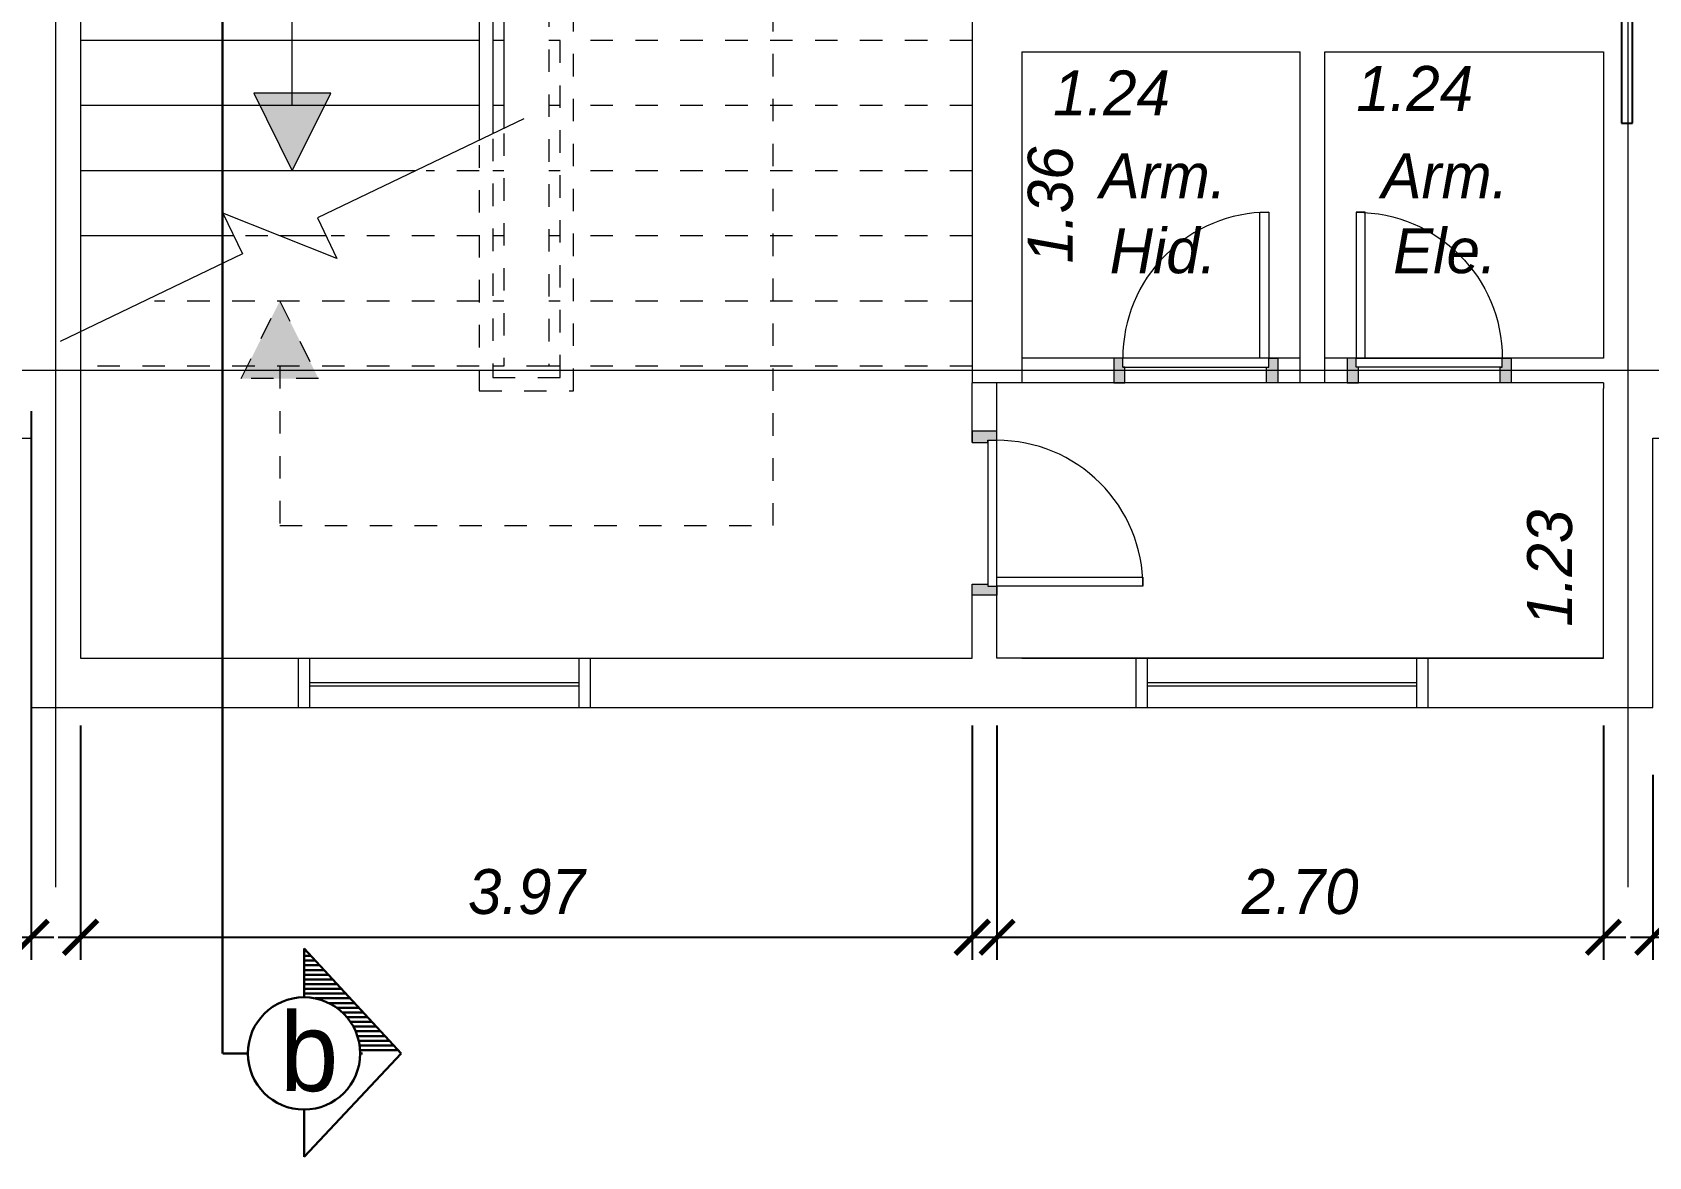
# Model space of a CAD drawing. Header units: millimetres. Extents: x 485872 to 486142, y -52344 to -52207.
# Drawn here: x 485959.83 to 485967.02, y -52229.82 to -52224.82 of the extents above; entities that cross this region are included whole.
import ezdxf

# ---------------------------------------------------------------- set-up
doc = ezdxf.new("R2010")
doc.units = ezdxf.units.MM
doc.header["$LTSCALE"] = 15
doc.header["$PDMODE"] = 2
doc.header["$PDSIZE"] = -10
for name, pattern in [('ACAD_ISO12W100', [21, 12, -3, 0, -3, 0, -3]), ('DASHDOTX2', [50.8, 25.4, -12.7, 0, -12.7]), ('HIDDEN', [9.525, 6.35, -3.175])]:
    doc.linetypes.add(name, pattern=pattern)
doc.layers.add('Akira01', color=7, linetype='Continuous')
doc.layers.add('arrow', color=8, linetype='Continuous', lineweight=0)
doc.layers.add('TEXTO', color=1, linetype='Continuous', lineweight=5)
doc.styles.get("Standard").update_dxf_attribs({"font": ''})
doc.styles.get('Standard').set_extended_font_data('Flux Architect', italic=True)
doc.dimstyles.new('Sem Linha', dxfattribs={"dimtxt": 0.2, "dimasz": 0.15, "dimexe": 100, "dimexo": 300, "dimgap": 0, "dimtad": 1, "dimjust": 1, "dimzin": 0, "dimdsep": 46, "dimtxsty": 'Standard', "dimblk": 'ARCHTICK', "dimcen": 0, "dimdle": 100, "dimse1": 1, "dimse2": 1, "dimsd1": 1, "dimsd2": 1, "dimclrd": 4, "dimclrt": 2, "dimadec": 0, "dimazin": 0, "dimtfac": 1, "dimtofl": 0, "dimtmove": 0, "dimatfit": 3, "dimfxl": 1, "dimtfillclr": 1, "dimtolj": 1, "dimtzin": 0, "dimarcsym": 1})
doc.dimstyles.get("Standard").update_dxf_attribs({"dimtxt": 0.2, "dimasz": 0.15, "dimexe": 0.1, "dimexo": 0.3, "dimgap": 0.1, "dimtad": 1, "dimzin": 0, "dimdsep": 46, "dimtxsty": 'Standard', "dimblk": 'ARCHTICK', "dimcen": 0.09, "dimdle": 0.1, "dimclrd": 4, "dimclrt": 2, "dimadec": 0, "dimazin": 0, "dimtfac": 1, "dimtofl": 0, "dimtmove": 0, "dimatfit": 3, "dimfxl": 1, "dimtfillclr": 1, "dimtolj": 1, "dimtzin": 0, "dimarcsym": 1})

# ---------------------------------------------------------------- blocks, each defined once
blk = doc.blocks.new('F.Stair')
at = {"linetype": 'HIDDEN', "lineweight": 13}
h = blk.add_hatch(color=252, dxfattribs=at)
h.dxf.hatch_style = 1
h.paths.add_polyline_path([(299026, 55155.4), (299370, 55155.4), (299198, 54810)])
at = {"lineweight": 13}
h = blk.add_hatch(color=256, dxfattribs=at)
h.dxf.hatch_style = 1
h.paths.add_polyline_path([(298970.5, 53884.6), (299314.5, 53884.6), (299142.5, 54230)])
at = {"linetype": 'HIDDEN', "lineweight": 13}
h = blk.add_hatch(color=252, dxfattribs=at)
h.dxf.hatch_style = 1
edge = h.paths.add_edge_path()
edge.add_arc((297002, 52490), 100, 0, 360)
at = {"lineweight": 13}
h = blk.add_hatch(color=256, dxfattribs=at)
h.dxf.hatch_style = 1
edge = h.paths.add_edge_path()
edge.add_arc((299142.5, 52490), 100, 0, 360)
at = {"color": 252, "linetype": 'HIDDEN', "lineweight": 13}
for points in [[(299198, 55100), (299198, 55810), (297002, 55810), (297002, 52490)], [(298310, 54116.4), (298310, 55210), (297890, 55210), (297890, 52490)], [(298250, 54087.6), (298250, 55150), (297950, 55150), (297950, 52490)], [(296115, 55100), (297890, 55100)], [(297950, 55100), (298000, 55100)], [(298000, 52490), (298000, 55100)], [(298000, 55100), (298200, 55100)], [(298200, 55100), (298250, 55100)], [(298200, 54063.6), (298200, 55100)], [(298310, 55100), (300085, 55100)], [(296115, 54810), (297890, 54810)], [(297950, 54810), (298000, 54810)], [(298200, 54810), (298250, 54810)], [(298310, 54810), (299755.4, 54810)], [(296115, 54520), (297890, 54520)], [(297950, 54520), (298000, 54520)], [(298200, 54520), (298250, 54520)], [(298310, 54520), (298969.9, 54520)], [(299251.6, 54520), (299380.7, 54520)], [(296115, 54230), (297890, 54230)], [(297950, 54230), (298000, 54230)], [(298200, 54230), (298250, 54230)], [(298310, 54230), (298546.7, 54230)], [(296115, 53940), (297890, 53940)], [(297950, 53940), (298000, 53940)], [(296115, 53650), (297890, 53650)], [(297950, 53650), (298000, 53650)], [(296115, 53360), (297890, 53360)], [(297950, 53360), (298000, 53360)], [(296115, 53070), (297890, 53070)], [(297950, 53070), (298000, 53070)], [(296115, 52780), (297890, 52780)], [(297950, 52780), (298000, 52780)], [(296115, 52490), (298000, 52490)]]:
    blk.add_lwpolyline(points, dxfattribs=at)
blk.add_lwpolyline([(299026, 55155.4), (299370, 55155.4), (299198, 54810)], close=True, dxfattribs=at)
at = {"lineweight": 13}
for points in [[(298111.3, 53998.9), (299030.5, 54440), (298943.6, 54621), (299451.4, 54419), (299364.4, 54600.2), (300176.3, 54989.8)], [(298992.1, 54520), (299197.5, 54520)], [(299402.9, 54520), (300085, 54520)], [(298592.9, 54230), (300085, 54230)], [(298200, 53940), (298250, 53940)], [(298310, 53940), (300085, 53940)], [(299142.5, 53940), (299142.5, 52390)], [(298200, 53650), (298250, 53650)], [(298310, 53650), (300085, 53650)], [(298200, 53360), (298250, 53360)], [(298310, 53360), (300085, 53360)], [(298200, 53070), (298250, 53070)], [(298310, 53070), (300085, 53070)], [(298200, 52780), (298250, 52780)], [(298310, 52780), (300085, 52780)], [(298200, 52490), (300085, 52490)]]:
    blk.add_lwpolyline(points, dxfattribs=at)
blk.add_lwpolyline([(298970.5, 53884.6), (299314.5, 53884.6), (299142.5, 54230)], close=True, dxfattribs=at)
at = {"linetype": 'Continuous', "lineweight": 13}
for points in [[(298250, 52490), (298250, 54065.5)], [(298310, 52490), (298310, 54094.2)], [(298200, 52490), (298200, 54041.5)]]:
    blk.add_lwpolyline(points, dxfattribs=at)
at = {"color": 252, "linetype": 'HIDDEN', "lineweight": 13}
blk.add_circle((297002, 52490), 100, dxfattribs=at)
at = {"lineweight": 13}
blk.add_circle((299142.5, 52490), 100, dxfattribs=at)
at = {"color": 252, "linetype": 'HIDDEN', "lineweight": 13, "insert": (297609.1, 51973.6), "char_height": 300, "attachment_point": 1, "rotation": 180}
blk.add_mtext_dynamic_manual_height_columns('Desce', width=1212.798, gutter_width=12.5, heights=[0], dxfattribs=at)
at = {"lineweight": 13, "insert": (299877.3, 51982), "char_height": 300, "attachment_point": 1, "rotation": 180}
blk.add_mtext_dynamic_manual_height_columns('\\pxqc;Sobe', width=1212.798, gutter_width=12.5, heights=[0], dxfattribs=at)
blk = doc.blocks.new('WC door')
at = {"lineweight": 13}
h = blk.add_hatch(color=256, dxfattribs=at)
h.dxf.hatch_style = 1
h.paths.add_polyline_path([(48492.7, 74006.3), (48442.7, 74006.3), (48442.7, 73896.3), (48482.7, 73896.3), (48482.7, 73936.3), (48492.7, 73936.3)])
h.paths.add_polyline_path([(49172.7, 74006.3), (49122.7, 74006.3), (49122.7, 73936.3), (49132.7, 73936.3), (49132.7, 73896.3), (49172.7, 73896.3)])
for points in [[(48442.7, 73896.3), (48442.7, 74006.3), (48492.7, 74006.3), (48492.7, 73936.3), (48482.7, 73936.3), (48482.7, 73896.3)], [(49172.7, 73896.3), (49172.7, 74006.3), (49122.7, 74006.3), (49122.7, 73936.3), (49132.7, 73936.3), (49132.7, 73896.3)]]:
    blk.add_lwpolyline(points, close=True, dxfattribs=at)
for points in [[(48442.7, 73896.3), (48442.7, 74006.3)], [(49172.7, 73896.3), (49172.7, 74006.3)]]:
    blk.add_lwpolyline(points, dxfattribs=at)
at = {"color": 15, "lineweight": 13}
for points in [[(49132.7, 73936.3), (48492.7, 73936.3)], [(48482.7, 73896.3), (49132.7, 73896.3)]]:
    blk.add_lwpolyline(points, dxfattribs=at)
blk.add_lwpolyline([(48482.7, 73896.3), (48522.7, 73896.3), (48522.7, 73246.3), (48482.7, 73246.3)], close=True, dxfattribs=at)
at = {"lineweight": 13}
blk.add_arc((48482.7, 73896.3), 650, 270, 0, dxfattribs=at)
blk = doc.blocks.new('_ArchTick')
at = {"color": 0, "const_width": 0.15}
blk.add_lwpolyline([(-0.5, -0.5), (0.5, 0.5)], dxfattribs=at)
blk = doc.blocks.new('*D292')
at = {"color": 0, "linetype": 'Continuous', "lineweight": -2, "transparency": 16777216}
for p, q in [((486106.4389, -52226.5055), (486106.4389, -52228.948)), ((486107.9289, -52226.5055), (486107.9289, -52228.948))]:
    blk.add_line(p, q, dxfattribs=at)
at = {"color": 4, "linetype": 'Continuous', "lineweight": -2, "transparency": 16777216}
blk.add_line((486106.3389, -52228.848), (486108.0289, -52228.848), dxfattribs=at)
at = {"layer": 'Defpoints', "color": 0, "linetype": 'Continuous', "lineweight": 13, "transparency": 16777216}
for p in [(486106.4389, -52226.2055), (486107.9289, -52226.2055), (486107.9289, -52228.848)]:
    blk.add_point(p, dxfattribs=at)
at = {"color": 4, "linetype": 'Continuous', "lineweight": -2, "transparency": 16777216, "xscale": 0.15, "yscale": 0.15, "zscale": 0.15, "rotation": 180}
blk.add_blockref('_ArchTick', (486106.4389, -52228.848), dxfattribs=at)
at = {"color": 4, "linetype": 'Continuous', "lineweight": -2, "transparency": 16777216, "xscale": 0.15, "yscale": 0.15, "zscale": 0.15}
blk.add_blockref('_ArchTick', (486107.9289, -52228.848), dxfattribs=at)
at = {"color": 2, "linetype": 'Continuous', "lineweight": 13, "transparency": 16777216, "insert": (486107.1839, -52228.6458), "char_height": 0.2, "attachment_point": 5}
blk.add_mtext('\\A1;1.49', dxfattribs=at)
blk = doc.blocks.new('*D293')
at = {"color": 0, "linetype": 'Continuous', "lineweight": -2, "transparency": 16777216}
for p, q in [((486108.1489, -52227.9055), (486108.1489, -52228.948)), ((486112.1189, -52227.9055), (486112.1189, -52228.948))]:
    blk.add_line(p, q, dxfattribs=at)
at = {"color": 4, "linetype": 'Continuous', "lineweight": -2, "transparency": 16777216}
blk.add_line((486108.0489, -52228.848), (486112.2189, -52228.848), dxfattribs=at)
at = {"layer": 'Defpoints', "color": 0, "linetype": 'Continuous', "lineweight": 13, "transparency": 16777216}
for p in [(486108.1489, -52227.6055), (486112.1189, -52227.6055), (486112.1189, -52228.848)]:
    blk.add_point(p, dxfattribs=at)
at = {"color": 4, "linetype": 'Continuous', "lineweight": -2, "transparency": 16777216, "xscale": 0.15, "yscale": 0.15, "zscale": 0.15, "rotation": 180}
blk.add_blockref('_ArchTick', (486108.1489, -52228.848), dxfattribs=at)
at = {"color": 4, "linetype": 'Continuous', "lineweight": -2, "transparency": 16777216, "xscale": 0.15, "yscale": 0.15, "zscale": 0.15}
blk.add_blockref('_ArchTick', (486112.1189, -52228.848), dxfattribs=at)
at = {"color": 2, "linetype": 'Continuous', "lineweight": 13, "transparency": 16777216, "insert": (486110.1339, -52228.6458), "char_height": 0.2, "attachment_point": 5}
blk.add_mtext('\\A1;3.97', dxfattribs=at)
blk = doc.blocks.new('*D294')
at = {"color": 0, "linetype": 'Continuous', "lineweight": -2, "transparency": 16777216}
for p, q in [((486112.2289, -52227.9055), (486112.2289, -52228.948)), ((486114.9289, -52227.9055), (486114.9289, -52228.948))]:
    blk.add_line(p, q, dxfattribs=at)
at = {"color": 4, "linetype": 'Continuous', "lineweight": -2, "transparency": 16777216}
blk.add_line((486112.1289, -52228.848), (486115.0289, -52228.848), dxfattribs=at)
at = {"layer": 'Defpoints', "color": 0, "linetype": 'Continuous', "lineweight": 13, "transparency": 16777216}
for p in [(486112.2289, -52227.6055), (486114.9289, -52227.6055), (486114.9289, -52228.848)]:
    blk.add_point(p, dxfattribs=at)
at = {"color": 4, "linetype": 'Continuous', "lineweight": -2, "transparency": 16777216, "xscale": 0.15, "yscale": 0.15, "zscale": 0.15, "rotation": 180}
blk.add_blockref('_ArchTick', (486112.2289, -52228.848), dxfattribs=at)
at = {"color": 4, "linetype": 'Continuous', "lineweight": -2, "transparency": 16777216, "xscale": 0.15, "yscale": 0.15, "zscale": 0.15}
blk.add_blockref('_ArchTick', (486114.9289, -52228.848), dxfattribs=at)
at = {"color": 2, "linetype": 'Continuous', "lineweight": 13, "transparency": 16777216, "insert": (486113.5789, -52228.6458), "char_height": 0.2, "attachment_point": 5}
blk.add_mtext('\\A1;2.70', dxfattribs=at)
blk = doc.blocks.new('*D295')
at = {"color": 0, "linetype": 'Continuous', "lineweight": -2, "transparency": 16777216}
for p, q in [((486120.9839, -52226.7055), (486120.9839, -52228.948)), ((486115.1489, -52228.1255), (486115.1489, -52228.948))]:
    blk.add_line(p, q, dxfattribs=at)
at = {"color": 4, "linetype": 'Continuous', "lineweight": -2, "transparency": 16777216}
blk.add_line((486115.0489, -52228.848), (486121.0839, -52228.848), dxfattribs=at)
at = {"layer": 'Defpoints', "color": 0, "linetype": 'Continuous', "lineweight": 13, "transparency": 16777216}
for p in [(486120.9839, -52226.4055), (486115.1489, -52227.8255), (486120.9839, -52228.848)]:
    blk.add_point(p, dxfattribs=at)
at = {"color": 4, "linetype": 'Continuous', "lineweight": -2, "transparency": 16777216, "xscale": 0.15, "yscale": 0.15, "zscale": 0.15, "rotation": 180}
blk.add_blockref('_ArchTick', (486115.1489, -52228.848), dxfattribs=at)
at = {"color": 4, "linetype": 'Continuous', "lineweight": -2, "transparency": 16777216, "xscale": 0.15, "yscale": 0.15, "zscale": 0.15}
blk.add_blockref('_ArchTick', (486120.9839, -52228.848), dxfattribs=at)
at = {"color": 2, "linetype": 'Continuous', "lineweight": 13, "transparency": 16777216, "insert": (486118.0664, -52228.6458), "char_height": 0.2, "attachment_point": 5}
blk.add_mtext('\\A1;5.84', dxfattribs=at)
blk = doc.blocks.new('*D306')
at = {"layer": 'Defpoints', "color": 0, "linetype": 'Continuous', "lineweight": 13, "transparency": 16777216}
for p in [(486112.3389, -52224.9055), (486113.5789, -52224.9055), (486113.5789, -52225.1897)]:
    blk.add_point(p, dxfattribs=at)
at = {"color": 2, "linetype": 'Continuous', "lineweight": 13, "transparency": 16777216, "insert": (486112.7388, -52225.0892), "char_height": 0.2, "attachment_point": 5}
blk.add_mtext('\\A1;1.24', dxfattribs=at)
blk = doc.blocks.new('*D307')
at = {"layer": 'Defpoints', "color": 0, "linetype": 'Continuous', "lineweight": 13, "transparency": 16777216}
for p in [(486113.6889, -52224.9055), (486114.9289, -52224.9055), (486114.9289, -52225.1696)]:
    blk.add_point(p, dxfattribs=at)
at = {"color": 2, "linetype": 'Continuous', "lineweight": 13, "transparency": 16777216, "insert": (486114.0888, -52225.0691), "char_height": 0.2, "attachment_point": 5}
blk.add_mtext('\\A1;1.24', dxfattribs=at)
blk = doc.blocks.new('*D333')
at = {"layer": 'Defpoints', "color": 0, "linetype": 'Continuous', "lineweight": 13, "transparency": 16777216}
for p in [(486114.793, -52226.3804), (486114.9289, -52226.3804), (486114.9289, -52227.6055)]:
    blk.add_point(p, dxfattribs=at)
at = {"color": 2, "linetype": 'Continuous', "lineweight": 13, "transparency": 16777216, "insert": (486114.6908, -52227.2051), "char_height": 0.2, "attachment_point": 5, "rotation": 90}
blk.add_mtext('\\A1;1.23', dxfattribs=at)

msp = doc.modelspace()

# ---------------------------------------------------------------- hatches: boundary and pattern name
at = {"layer": 'arrow', "linetype": 'ACAD_ISO12W100', "lineweight": 30}
h = msp.add_hatch(dxfattribs=at)
h.set_pattern_fill('ANSI31', color=1, scale=0.25, angle=135, style=0)
h.set_pattern_definition([(360, (485955.509855, -52219.45969), (1e-17, 0.021), [])])
edge = h.paths.add_edge_path()
edge.add_arc((485961.0351, -52229.365), 0.25, 0, 90, ccw=False)
edge.add_line((485961.2851, -52229.365), (485961.4673, -52229.365))
edge.add_line((485961.4673, -52229.365), (485961.0351, -52228.8978))
edge.add_line((485961.0351, -52228.8978), (485961.0351, -52229.115))

# ---------------------------------------------------------------- linework, layer by layer
at = {"color": 6, "linetype": 'DASHDOTX2', "lineweight": 13}
for p, q in [((485959.9304, -52228.6255), (485959.9304, -52210.5255)), ((485966.9304, -52228.6255), (485966.9304, -52210.5255)), ((485981.2304, -52226.3255), (485944.6304, -52226.3255))]:
    msp.add_line(p, q, dxfattribs=at)
at = {"linetype": 'Continuous', "lineweight": 13}
for p, q in [((485964.2304, -52224.9055), (485965.4704, -52224.9055)), ((485965.5804, -52224.9055), (485966.8204, -52224.9055))]:
    msp.add_line(p, q, dxfattribs=at)
at = {"lineweight": 13}
msp.add_lwpolyline([(485967.0404, -52226.6255), (485979.2304, -52226.6255), (485979.2304, -52214.0255), (485947.6304, -52214.0255), (485947.6304, -52226.6255), (485959.8204, -52226.6255), (485959.8204, -52227.8255), (485967.0404, -52227.8255)], close=True, dxfattribs=at)
at = {"linetype": 'Continuous', "lineweight": 13}
for points in [[(485962.8004, -52222.4355), (485960.0404, -52222.4355), (485960.0404, -52226.4055), (485960.0404, -52226.4055), (485960.0404, -52227.6055), (485964.0104, -52227.6055)], [(485963.7304, -52222.4355), (485964.0104, -52222.4355), (485964.0104, -52224.9055)], [(485964.0104, -52224.9055), (485964.0104, -52226.3804)], [(485964.2304, -52224.9055), (485964.2304, -52226.3804)], [(485965.4704, -52226.3804), (485965.4704, -52224.9055)], [(485965.5804, -52226.3804), (485965.5804, -52224.9055)], [(485966.8204, -52224.9055), (485966.8204, -52226.2704)], [(485965.4704, -52226.2704), (485964.2304, -52226.2704)], [(485966.8204, -52226.2704), (485965.5804, -52226.2704)], [(485966.8204, -52226.3804), (485964.0104, -52226.3804)], [(485964.0104, -52226.6455), (485964.0104, -52226.3804)], [(485964.1204, -52226.6355), (485964.1204, -52226.3804)], [(485966.8204, -52226.3804), (485966.8204, -52226.4055)], [(485964.0104, -52227.6055), (485964.0104, -52227.2755)], [(485964.1204, -52227.6055), (485964.1204, -52227.2455)], [(485966.8204, -52227.6055), (485964.1204, -52227.6055)]]:
    msp.add_lwpolyline(points, dxfattribs=at)
at = {"lineweight": 13}
for points in [[(485966.8204, -52227.6055), (485966.8204, -52226.4055)], [(485961.0104, -52227.8255), (485961.0104, -52227.6055)], [(485961.0604, -52227.8255), (485961.0604, -52227.6055)], [(485962.2604, -52227.8255), (485962.2604, -52227.6055)], [(485962.3104, -52227.8255), (485962.3104, -52227.6055)], [(485964.2304, -52227.6055), (485966.8204, -52227.6055)], [(485964.7404, -52227.8255), (485964.7404, -52227.6055)], [(485964.7904, -52227.8255), (485964.7904, -52227.6055)], [(485965.9904, -52227.8255), (485965.9904, -52227.6055)], [(485966.0404, -52227.8255), (485966.0404, -52227.6055)]]:
    msp.add_lwpolyline(points, dxfattribs=at)
at = {"color": 5, "lineweight": 13}
for points in [[(485962.2604, -52227.7155), (485961.0604, -52227.7155)], [(485962.2604, -52227.7305), (485961.0604, -52227.7305)], [(485965.9904, -52227.7155), (485964.7904, -52227.7155)], [(485965.9904, -52227.7305), (485964.7904, -52227.7305)]]:
    msp.add_lwpolyline(points, dxfattribs=at)
at = {"layer": 'Akira01', "linetype": 'Continuous'}
for p, q in [((485966.9004, -52223.5315), (485966.9004, -52225.2245)), ((485966.9504, -52225.2245), (485966.9504, -52223.5315)), ((485966.9004, -52225.2245), (485966.9504, -52225.2245))]:
    msp.add_line(p, q, dxfattribs=at)
at = {"layer": 'arrow', "color": 1, "linetype": 'ACAD_ISO12W100', "lineweight": 30}
for p, q in [((485961.0351, -52229.115), (485961.0351, -52228.8978)), ((485961.0351, -52228.8978), (485961.4673, -52229.365)), ((485960.7851, -52229.365), (485960.6738, -52229.365)), ((485961.0351, -52229.8247), (485961.4673, -52229.365)), ((485961.2961, -52229.365), (485961.2851, -52229.365)), ((485961.0351, -52229.8247), (485961.0351, -52229.615))]:
    msp.add_line(p, q, dxfattribs=at)
msp.add_lwpolyline([(485960.672, -52229.365), (485960.672, -52210.1309)], dxfattribs=at)
msp.add_circle((485961.0351, -52229.365), 0.25, dxfattribs=at)

# ---------------------------------------------------------------- block references
at = {"linetype": 'Continuous', "lineweight": 13, "xscale": 0.001, "yscale": 0.001, "zscale": 0.001, "rotation": 180}
msp.add_blockref('F.Stair', (486260.1254, -52171.2055), dxfattribs=at)
at = {"lineweight": 13, "yscale": 0.001, "zscale": 0.001}
for p, xscale, rotation in [((486013.8131, -52152.3741), 0.001, 180), ((485917.2376, -52152.3741), -0.001, 180), ((486038.0167, -52275.7683), 0.001, 90.00000000000091)]:
    msp.add_blockref('WC door', p, dxfattribs=dict(at, xscale=xscale, rotation=rotation))

# ---------------------------------------------------------------- texts
at = {"color": 2, "linetype": 'Continuous', "lineweight": 13, "insert": (485964.3589, -52225.588), "char_height": 0.2, "attachment_point": 5, "rotation": 90}
msp.add_mtext('\\A1;1.36', dxfattribs=at)
at = {"lineweight": 13, "char_height": 0.2, "attachment_point": 1}
for s, insert in [('\\pxqc;Arm.\\PHid.', (485964.2534, -52225.3583)), ('\\pxqc;Arm.\\PEle.', (485965.5084, -52225.3583))]:
    msp.add_mtext_dynamic_manual_height_columns(s, width=1.212798, gutter_width=0.0125, heights=[0], dxfattribs=dict(at, insert=insert))
at = {"layer": 'TEXTO', "insert": (485961.0579, -52229.538), "char_height": 0.35, "width": 2.371455, "attachment_point": 8}
msp.add_mtext('{\\fFlux Architect|b0|i0|c0|p2;b}', dxfattribs=at)

# ---------------------------------------------------------------- dimensions: what is measured, and where the dimension line sits
at = {"linetype": 'Continuous', "lineweight": 13}
for base, p1, p2, picture, middle in [((485965.4704, -52225.1897), (485964.2304, -52224.9055), (485965.4704, -52224.9055), '*D306', (485964.6303, -52225.0892)), ((485966.8204, -52225.1696), (485965.5804, -52224.9055), (485966.8204, -52224.9055), '*D307', (485965.9803, -52225.0691))]:
    dim = msp.add_linear_dim(base=base, p1=p1, p2=p2, dimstyle='Sem Linha', dxfattribs=at)
    dim.commit()
    dim.dimension.update_dxf_attribs({"geometry": picture, "text_midpoint": middle, "insert": (-148.1085, 0)})
for base, p1, p2, picture, middle, set_off in [((485959.8204, -52228.848), (485958.3304, -52226.2055), (485959.8204, -52226.2055), '*D292', (485959.0754, -52228.6458), (-148.1085, 0)), ((485972.8753600025, -52228.8480276245), (485967.0403600025, -52227.8255309388), (485972.8753600025, -52226.4055309388), '*D295', (485969.9578600025, -52228.6458448141), (-148.1085032046, 0)), ((485964.0104, -52228.848), (485960.0404, -52227.6055), (485964.0104, -52227.6055), '*D293', (485962.0254, -52228.6458), (-148.1085, 0)), ((485966.8204, -52228.848), (485964.1204, -52227.6055), (485966.8204, -52227.6055), '*D294', (485965.4704, -52228.6458), (-148.1085, 0))]:
    dim = msp.add_linear_dim(base=base, p1=p1, p2=p2, dimstyle='Standard', override={"dimtmove": 1}, dxfattribs=at)
    dim.commit()
    dim.dimension.update_dxf_attribs({"geometry": picture, "text_midpoint": middle, "insert": set_off})
dim = msp.add_linear_dim(base=(485966.6845, -52226.3804), p1=(485966.8204, -52227.6055), p2=(485966.8204, -52226.3804), angle=90, dimstyle='Sem Linha', dxfattribs=at)
dim.commit()
dim.dimension.update_dxf_attribs({"geometry": '*D333', "text_midpoint": (485966.5823, -52227.2051), "insert": (-148.1085, 0)})

doc.saveas('drawing.dxf')
